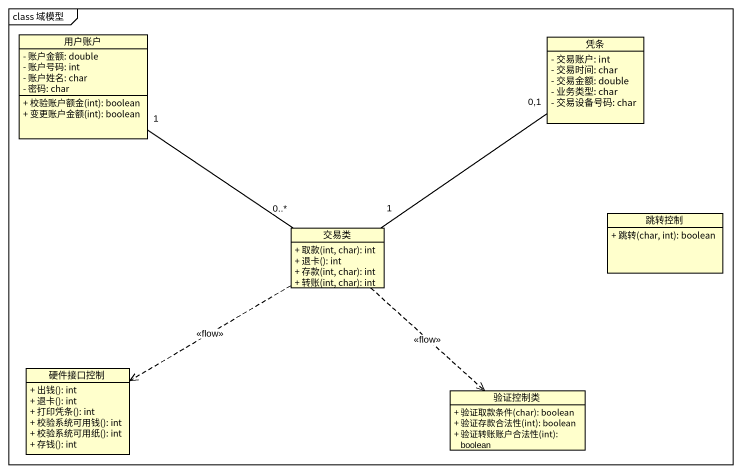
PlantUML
@startuml
mainframe class 域模型
hide circle
hide empty members
skinparam classAttributeIconSize 0
class 用户账户 {
  - 账户金额: double
  - 账户号码: int
  - 账户姓名: char
  - 密码: char
  + 校验账户额金(int): boolean
  + 变更账户金额(int): boolean
}
class 凭条 {
  - 交易账户: int
  - 交易时间: char
  - 交易金额: double
  - 业务类型: char
  - 交易设备号码: char
}
class 交易类 {
  + 取款(int, char): int
  + 退卡(): int
  + 存款(int, char): int
  + 转账(int, char): int
}
class 跳转控制 {
  + 跳转(char, int): boolean
}
class 硬件接口控制 {
  + 出钱(): int
  + 退卡(): int
  + 打印凭条(): int
  + 校验系统可用钱(): int
  + 校验系统可用纸(): int
  + 存钱(): int
}
class 验证控制类 {
  + 验证取款条件(char): boolean
  + 验证存款合法性(int): boolean
  + 验证转账账户合法性(int): boolean
}
交易类 "0..*" -up- "1" 用户账户
交易类 "1" -up- "0,1" 凭条
交易类 .left.> 硬件接口控制 : <<flow>>
交易类 ..> 验证控制类 : <<flow>>
@enduml
